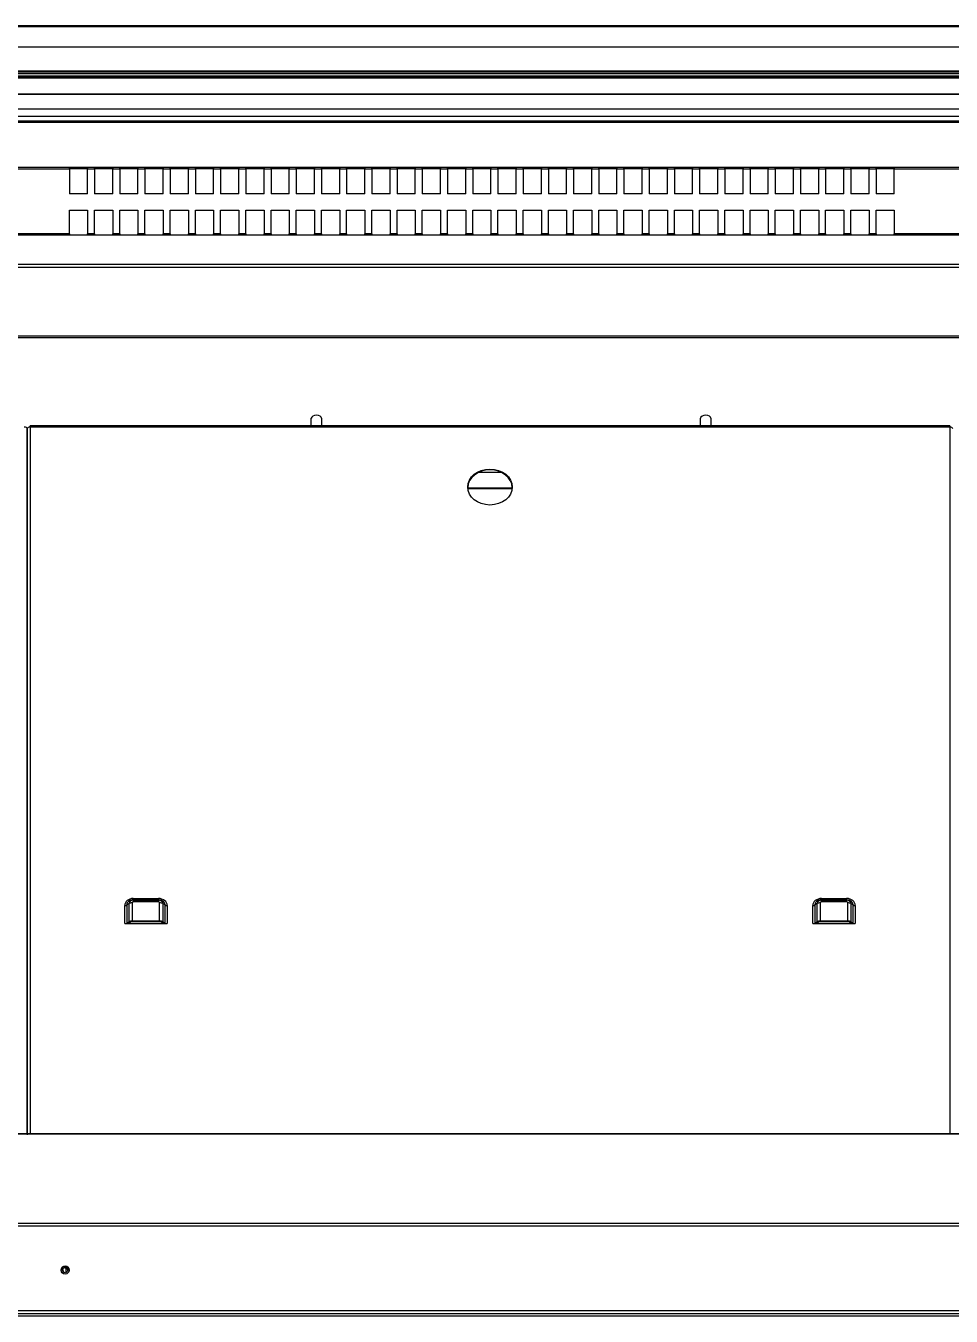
# Model space of a CAD drawing. Header units: millimetres. Extents: x 3075.9 to 3157.7, y 1648.7 to 1706.1.
# Drawn here: x 3129.464 to 3130.088, y 1691.316 to 1692.187 of the extents above; entities that cross this region are included whole.
import ezdxf

# ---------------------------------------------------------------- set-up
doc = ezdxf.new("R2010")
doc.units = ezdxf.units.MM

# ---------------------------------------------------------------- blocks, each defined once
blk = doc.blocks.new('OX-3750')
at = {"color": 7, "linetype": 'Continuous'}
for p, q in [((1.5, -596.06), (3748.5, -596.06)), ((1.5, -597.56), (3748.5, -597.56)), ((2, -597.63), (3748, -597.63)), ((2, -597.63), (3748, -597.63)), ((2, -599.63), (3748, -599.63)), ((1215.5, -597.56), (1215.5, -597.63)), ((1218.5, -597.56), (1218.5, -597.63)), ((1237.5, -597.63), (1237.5, -597.56)), ((1242.5, -597.56), (1242.5, -597.63)), ((1223.4, -625.51), (1223.4, -627.88)), ((1225.4, -626.98), (1225.4, -626.1)), ((1225.74, -626.98), (1225.4, -626.98)), ((1225.4, -626.98), (1225.74, -626.98)), ((2, -656.88), (3748, -656.88)), ((2, -658.57), (3748, -658.57)), ((2, -718.72), (3748, -718.72)), ((2, -719.03), (3748, -719.03)), ((627.5, -1195.75), (627.5, -719.03)), ((1247.5, -1195.75), (1247.5, -719.03)), ((1249.5, -1194.57), (1249.5, -718.47)), ((1249.5, -719.03), (1249.5, -1194.57)), ((691.17, -873.06), (691.17, -860.85)), ((693.41, -860.85), (691.17, -860.85)), ((692.59, -861.2), (692.59, -873.4)), ((692.59, -861.2), (694.12, -862.1)), ((693.41, -860.85), (694.83, -861.68)), ((717.59, -860.85), (693.41, -860.85)), ((716.17, -861.68), (717.59, -860.85)), ((716.88, -862.1), (718.41, -861.2)), ((719.83, -860.85), (717.59, -860.85)), ((718.41, -873.4), (718.41, -861.2)), ((719.83, -860.85), (719.83, -873.06)), ((1155.17, -873.06), (1155.17, -860.85)), ((1157.41, -860.85), (1155.17, -860.85)), ((1156.59, -861.2), (1156.59, -873.4)), ((1156.59, -861.2), (1158.12, -862.1)), ((1157.41, -860.85), (1158.83, -861.68)), ((1181.59, -860.85), (1157.41, -860.85)), ((1180.17, -861.68), (1181.59, -860.85)), ((1180.88, -862.1), (1182.41, -861.2)), ((1183.83, -860.85), (1181.59, -860.85)), ((1182.41, -873.4), (1182.41, -861.2)), ((1183.83, -860.85), (1183.83, -873.06)), ((694.12, -874.3), (694.12, -862.1)), ((696.24, -862.03), (714.76, -862.03)), ((696.24, -862.62), (696.24, -874.82)), ((714.76, -862.62), (696.24, -862.62)), ((714.76, -874.82), (714.76, -862.62)), ((716.88, -862.1), (716.88, -874.3)), ((1158.12, -874.3), (1158.12, -862.1)), ((1160.24, -862.03), (1178.76, -862.03)), ((1178.76, -862.62), (1160.24, -862.62)), ((1160.24, -862.62), (1160.24, -874.82)), ((1178.76, -874.82), (1178.76, -862.62)), ((1180.88, -862.1), (1180.88, -874.3)), ((694.12, -874.3), (692.59, -873.4)), ((697, -875.43), (714, -875.43)), ((697, -875.43), (697, -876.63)), ((697, -876.63), (697, -876.97)), ((714, -876.63), (697, -876.63)), ((697, -876.97), (714, -876.97)), ((697, -876.97), (697, -877.77)), ((714, -877.77), (697, -877.77)), ((714, -875.43), (714, -876.63)), ((714, -876.63), (714, -876.97)), ((714, -876.97), (714, -877.77)), ((716.88, -874.3), (718.41, -873.4)), ((1158.12, -874.3), (1156.59, -873.4)), ((1161, -875.43), (1178, -875.43)), ((1161, -876.63), (1161, -875.43)), ((1161, -876.63), (1161, -876.97)), ((1178, -876.63), (1161, -876.63)), ((1161, -876.97), (1178, -876.97)), ((1161, -877.77), (1161, -876.97)), ((1178, -877.77), (1161, -877.77)), ((1178, -876.63), (1178, -875.43)), ((1178, -876.63), (1178, -876.97)), ((1178, -877.77), (1178, -876.97)), ((1180.88, -874.3), (1182.41, -873.4)), ((922.53, -1154.59), (952.47, -1154.59)), ((952.46, -1154.4), (922.54, -1154.4)), ((929.9, -1165.17), (945.1, -1165.17)), ((627.5, -1195.75), (1247.5, -1195.75)), ((627.5, -1196.57), (627.5, -1195.75)), ((627.5, -1196.57), (1247.5, -1196.57)), ((788.5, -1201.72), (788.5, -1196.57)), ((795.5, -1196.57), (795.5, -1201.72)), ((1051, -1201.72), (1051, -1196.57)), ((1058, -1196.57), (1058, -1201.72)), ((1247.5, -1195.75), (1247.5, -1196.57)), ((1, -1255.86), (3749.11, -1255.86)), ((1, -1257.07), (3749.11, -1257.07)), ((1, -1303.33), (3749.11, -1303.33)), ((1, -1305.49), (3749.11, -1305.49)), ((607.15, -1325.24), (664.85, -1325.24)), ((607.15, -1326.12), (664.85, -1326.12)), ((664.85, -1325.24), (677.15, -1325.24)), ((664.85, -1325.24), (664.85, -1326.12)), ((664.85, -1342.14), (664.85, -1326.12)), ((677.15, -1325.24), (681.85, -1325.24)), ((677.15, -1326.12), (677.15, -1325.24)), ((677.15, -1326.12), (681.85, -1326.12)), ((677.15, -1326.12), (677.15, -1342.14)), ((681.85, -1325.24), (694.15, -1325.24)), ((681.85, -1325.24), (681.85, -1326.12)), ((681.85, -1342.14), (681.85, -1326.12)), ((694.15, -1325.24), (698.85, -1325.24)), ((694.15, -1326.12), (694.15, -1325.24)), ((694.15, -1326.12), (698.85, -1326.12)), ((694.15, -1326.12), (694.15, -1342.14)), ((698.85, -1325.24), (711.15, -1325.24)), ((698.85, -1325.24), (698.85, -1326.12)), ((698.85, -1342.14), (698.85, -1326.12)), ((711.15, -1325.24), (715.85, -1325.24)), ((711.15, -1326.12), (711.15, -1325.24)), ((711.15, -1326.12), (715.85, -1326.12)), ((711.15, -1326.12), (711.15, -1342.14)), ((715.85, -1325.24), (728.15, -1325.24)), ((715.85, -1325.24), (715.85, -1326.12)), ((715.85, -1342.14), (715.85, -1326.12)), ((728.15, -1325.24), (732.85, -1325.24)), ((728.15, -1326.12), (728.15, -1325.24)), ((728.15, -1326.12), (732.85, -1326.12)), ((728.15, -1326.12), (728.15, -1342.14)), ((732.85, -1325.24), (745.15, -1325.24)), ((732.85, -1325.24), (732.85, -1326.12)), ((732.85, -1342.14), (732.85, -1326.12)), ((745.15, -1325.24), (749.85, -1325.24)), ((745.15, -1326.12), (745.15, -1325.24)), ((745.15, -1326.12), (749.85, -1326.12)), ((745.15, -1326.12), (745.15, -1342.14)), ((749.85, -1325.24), (762.15, -1325.24)), ((749.85, -1325.24), (749.85, -1326.12)), ((749.85, -1342.14), (749.85, -1326.12)), ((762.15, -1325.24), (766.85, -1325.24)), ((762.15, -1326.12), (762.15, -1325.24)), ((762.15, -1326.12), (766.85, -1326.12)), ((762.15, -1326.12), (762.15, -1342.14)), ((766.85, -1325.24), (779.15, -1325.24)), ((766.85, -1325.24), (766.85, -1326.12)), ((766.85, -1342.14), (766.85, -1326.12)), ((779.15, -1325.24), (783.85, -1325.24)), ((779.15, -1326.12), (779.15, -1325.24)), ((779.15, -1326.12), (783.85, -1326.12)), ((779.15, -1326.12), (779.15, -1342.14)), ((783.85, -1325.24), (796.15, -1325.24)), ((783.85, -1325.24), (783.85, -1326.12)), ((783.85, -1342.14), (783.85, -1326.12)), ((796.15, -1325.24), (800.85, -1325.24)), ((796.15, -1326.12), (796.15, -1325.24)), ((796.15, -1326.12), (800.85, -1326.12)), ((796.15, -1326.12), (796.15, -1342.14)), ((800.85, -1325.24), (813.15, -1325.24)), ((800.85, -1325.24), (800.85, -1326.12)), ((800.85, -1342.14), (800.85, -1326.12)), ((813.15, -1325.24), (817.85, -1325.24)), ((813.15, -1326.12), (813.15, -1325.24)), ((813.15, -1326.12), (817.85, -1326.12)), ((813.15, -1326.12), (813.15, -1342.14)), ((817.85, -1325.24), (830.15, -1325.24)), ((817.85, -1325.24), (817.85, -1326.12)), ((817.85, -1342.14), (817.85, -1326.12)), ((830.15, -1325.24), (834.85, -1325.24)), ((830.15, -1326.12), (830.15, -1325.24)), ((830.15, -1326.12), (834.85, -1326.12)), ((830.15, -1326.12), (830.15, -1342.14)), ((834.85, -1325.24), (847.15, -1325.24)), ((834.85, -1325.24), (834.85, -1326.12)), ((834.85, -1342.14), (834.85, -1326.12)), ((847.15, -1325.24), (851.85, -1325.24)), ((847.15, -1326.12), (847.15, -1325.24)), ((847.15, -1326.12), (851.85, -1326.12)), ((847.15, -1326.12), (847.15, -1342.14)), ((851.85, -1325.24), (864.15, -1325.24)), ((851.85, -1325.24), (851.85, -1326.12)), ((851.85, -1342.14), (851.85, -1326.12)), ((864.15, -1325.24), (868.85, -1325.24)), ((864.15, -1326.12), (864.15, -1325.24)), ((864.15, -1326.12), (868.85, -1326.12)), ((864.15, -1326.12), (864.15, -1342.14)), ((868.85, -1325.24), (881.15, -1325.24)), ((868.85, -1325.24), (868.85, -1326.12)), ((868.85, -1342.14), (868.85, -1326.12)), ((881.15, -1325.24), (885.85, -1325.24)), ((881.15, -1326.12), (881.15, -1325.24)), ((881.15, -1326.12), (885.85, -1326.12)), ((881.15, -1326.12), (881.15, -1342.14)), ((885.85, -1325.24), (898.15, -1325.24)), ((885.85, -1325.24), (885.85, -1326.12)), ((885.85, -1342.14), (885.85, -1326.12)), ((898.15, -1325.24), (902.85, -1325.24)), ((898.15, -1326.12), (898.15, -1325.24)), ((898.15, -1326.12), (902.85, -1326.12)), ((898.15, -1326.12), (898.15, -1342.14)), ((902.85, -1325.24), (915.15, -1325.24)), ((902.85, -1325.24), (902.85, -1326.12)), ((902.85, -1342.14), (902.85, -1326.12)), ((915.15, -1325.24), (919.85, -1325.24)), ((915.15, -1326.12), (915.15, -1325.24)), ((915.15, -1326.12), (919.85, -1326.12)), ((915.15, -1326.12), (915.15, -1342.14)), ((919.85, -1325.24), (932.15, -1325.24)), ((919.85, -1325.24), (919.85, -1326.12)), ((919.85, -1342.14), (919.85, -1326.12)), ((932.15, -1325.24), (936.85, -1325.24)), ((932.15, -1326.12), (932.15, -1325.24)), ((932.15, -1326.12), (936.85, -1326.12)), ((932.15, -1326.12), (932.15, -1342.14)), ((936.85, -1325.24), (949.15, -1325.24)), ((936.85, -1325.24), (936.85, -1326.12)), ((936.85, -1342.14), (936.85, -1326.12)), ((949.15, -1325.24), (953.85, -1325.24)), ((949.15, -1326.12), (949.15, -1325.24)), ((949.15, -1326.12), (953.85, -1326.12)), ((949.15, -1326.12), (949.15, -1342.14)), ((953.85, -1325.24), (966.15, -1325.24)), ((953.85, -1325.24), (953.85, -1326.12)), ((953.85, -1342.14), (953.85, -1326.12)), ((966.15, -1325.24), (970.85, -1325.24)), ((966.15, -1326.12), (966.15, -1325.24)), ((966.15, -1326.12), (970.85, -1326.12)), ((966.15, -1326.12), (966.15, -1342.14)), ((970.85, -1325.24), (983.15, -1325.24)), ((970.85, -1325.24), (970.85, -1326.12)), ((970.85, -1342.14), (970.85, -1326.12)), ((983.15, -1325.24), (987.85, -1325.24)), ((983.15, -1326.12), (983.15, -1325.24)), ((983.15, -1326.12), (987.85, -1326.12)), ((983.15, -1326.12), (983.15, -1342.14)), ((987.85, -1325.24), (1000.15, -1325.24)), ((987.85, -1325.24), (987.85, -1326.12)), ((987.85, -1342.14), (987.85, -1326.12)), ((1000.15, -1325.24), (1004.85, -1325.24)), ((1000.15, -1326.12), (1000.15, -1325.24)), ((1000.15, -1326.12), (1004.85, -1326.12)), ((1000.15, -1326.12), (1000.15, -1342.14)), ((1004.85, -1325.24), (1017.15, -1325.24)), ((1004.85, -1325.24), (1004.85, -1326.12)), ((1004.85, -1342.14), (1004.85, -1326.12)), ((1017.15, -1325.24), (1021.85, -1325.24)), ((1017.15, -1326.12), (1017.15, -1325.24)), ((1017.15, -1326.12), (1021.85, -1326.12)), ((1017.15, -1326.12), (1017.15, -1342.14)), ((1021.85, -1325.24), (1034.15, -1325.24)), ((1021.85, -1325.24), (1021.85, -1326.12)), ((1021.85, -1342.14), (1021.85, -1326.12)), ((1034.15, -1325.24), (1038.85, -1325.24)), ((1034.15, -1326.12), (1034.15, -1325.24)), ((1034.15, -1326.12), (1038.85, -1326.12)), ((1034.15, -1326.12), (1034.15, -1342.14)), ((1038.85, -1325.24), (1051.15, -1325.24)), ((1038.85, -1325.24), (1038.85, -1326.12)), ((1038.85, -1342.14), (1038.85, -1326.12)), ((1051.15, -1325.24), (1055.85, -1325.24)), ((1051.15, -1326.12), (1051.15, -1325.24)), ((1051.15, -1326.12), (1055.85, -1326.12)), ((1051.15, -1326.12), (1051.15, -1342.14)), ((1055.85, -1325.24), (1068.15, -1325.24)), ((1055.85, -1325.24), (1055.85, -1326.12)), ((1055.85, -1342.14), (1055.85, -1326.12)), ((1068.15, -1325.24), (1072.85, -1325.24)), ((1068.15, -1326.12), (1068.15, -1325.24)), ((1068.15, -1326.12), (1072.85, -1326.12)), ((1068.15, -1326.12), (1068.15, -1342.14)), ((1072.85, -1325.24), (1085.15, -1325.24)), ((1072.85, -1325.24), (1072.85, -1326.12)), ((1072.85, -1342.14), (1072.85, -1326.12)), ((1085.15, -1325.24), (1089.85, -1325.24)), ((1085.15, -1326.12), (1085.15, -1325.24)), ((1085.15, -1326.12), (1089.85, -1326.12)), ((1085.15, -1326.12), (1085.15, -1342.14)), ((1089.85, -1325.24), (1102.15, -1325.24)), ((1089.85, -1325.24), (1089.85, -1326.12)), ((1089.85, -1342.14), (1089.85, -1326.12)), ((1102.15, -1325.24), (1106.85, -1325.24)), ((1102.15, -1326.12), (1102.15, -1325.24)), ((1102.15, -1326.12), (1106.85, -1326.12)), ((1102.15, -1326.12), (1102.15, -1342.14)), ((1106.85, -1325.24), (1119.15, -1325.24)), ((1106.85, -1325.24), (1106.85, -1326.12)), ((1106.85, -1342.14), (1106.85, -1326.12)), ((1119.15, -1325.24), (1123.85, -1325.24)), ((1119.15, -1326.12), (1119.15, -1325.24)), ((1119.15, -1326.12), (1123.85, -1326.12)), ((1119.15, -1326.12), (1119.15, -1342.14)), ((1123.85, -1325.24), (1136.15, -1325.24)), ((1123.85, -1325.24), (1123.85, -1326.12)), ((1123.85, -1342.14), (1123.85, -1326.12)), ((1136.15, -1325.24), (1140.85, -1325.24)), ((1136.15, -1326.12), (1136.15, -1325.24)), ((1136.15, -1326.12), (1140.85, -1326.12)), ((1136.15, -1326.12), (1136.15, -1342.14)), ((1140.85, -1325.24), (1153.15, -1325.24)), ((1140.85, -1325.24), (1140.85, -1326.12)), ((1140.85, -1342.14), (1140.85, -1326.12)), ((1153.15, -1325.24), (1157.85, -1325.24)), ((1153.15, -1326.12), (1153.15, -1325.24)), ((1153.15, -1326.12), (1157.85, -1326.12)), ((1153.15, -1326.12), (1153.15, -1342.14)), ((1157.85, -1325.24), (1170.15, -1325.24)), ((1157.85, -1325.24), (1157.85, -1326.12)), ((1157.85, -1342.14), (1157.85, -1326.12)), ((1170.15, -1325.24), (1174.85, -1325.24)), ((1170.15, -1326.12), (1170.15, -1325.24)), ((1170.15, -1326.12), (1174.85, -1326.12)), ((1170.15, -1326.12), (1170.15, -1342.14)), ((1174.85, -1325.24), (1187.15, -1325.24)), ((1174.85, -1325.24), (1174.85, -1326.12)), ((1174.85, -1342.14), (1174.85, -1326.12)), ((1187.15, -1325.24), (1191.85, -1325.24)), ((1187.15, -1326.12), (1187.15, -1325.24)), ((1187.15, -1326.12), (1191.85, -1326.12)), ((1187.15, -1326.12), (1187.15, -1342.14)), ((1191.85, -1325.24), (1204.15, -1325.24)), ((1191.85, -1325.24), (1191.85, -1326.12)), ((1191.85, -1342.14), (1191.85, -1326.12)), ((1204.15, -1325.24), (1208.85, -1325.24)), ((1204.15, -1326.12), (1204.15, -1325.24)), ((1204.15, -1326.12), (1208.85, -1326.12)), ((1204.15, -1326.12), (1204.15, -1342.14)), ((1208.85, -1325.24), (1221.15, -1325.24)), ((1208.85, -1325.24), (1208.85, -1326.12)), ((1208.85, -1342.14), (1208.85, -1326.12)), ((1221.15, -1325.24), (1278.85, -1325.24)), ((1221.15, -1326.12), (1221.15, -1325.24)), ((1221.15, -1326.12), (1278.85, -1326.12)), ((1221.15, -1326.12), (1221.15, -1342.14)), ((677.15, -1342.14), (664.85, -1342.14)), ((677.15, -1342.14), (664.85, -1342.14)), ((664.85, -1342.14), (664.85, -1342.14)), ((677.15, -1342.14), (677.15, -1342.14)), ((694.15, -1342.14), (681.85, -1342.14)), ((694.15, -1342.14), (681.85, -1342.14)), ((681.85, -1342.14), (681.85, -1342.14)), ((694.15, -1342.14), (694.15, -1342.14)), ((711.15, -1342.14), (698.85, -1342.14)), ((711.15, -1342.14), (698.85, -1342.14)), ((698.85, -1342.14), (698.85, -1342.14)), ((711.15, -1342.14), (711.15, -1342.14)), ((728.15, -1342.14), (715.85, -1342.14)), ((728.15, -1342.14), (715.85, -1342.14)), ((715.85, -1342.14), (715.85, -1342.14)), ((728.15, -1342.14), (728.15, -1342.14)), ((745.15, -1342.14), (732.85, -1342.14)), ((745.15, -1342.14), (732.85, -1342.14)), ((732.85, -1342.14), (732.85, -1342.14)), ((745.15, -1342.14), (745.15, -1342.14)), ((762.15, -1342.14), (749.85, -1342.14)), ((762.15, -1342.14), (749.85, -1342.14)), ((749.85, -1342.14), (749.85, -1342.14)), ((762.15, -1342.14), (762.15, -1342.14)), ((779.15, -1342.14), (766.85, -1342.14)), ((779.15, -1342.14), (766.85, -1342.14)), ((766.85, -1342.14), (766.85, -1342.14)), ((779.15, -1342.14), (779.15, -1342.14)), ((796.15, -1342.14), (783.85, -1342.14)), ((796.15, -1342.14), (783.85, -1342.14)), ((783.85, -1342.14), (783.85, -1342.14)), ((796.15, -1342.14), (796.15, -1342.14)), ((813.15, -1342.14), (800.85, -1342.14)), ((813.15, -1342.14), (800.85, -1342.14)), ((800.85, -1342.14), (800.85, -1342.14)), ((813.15, -1342.14), (813.15, -1342.14)), ((830.15, -1342.14), (817.85, -1342.14)), ((830.15, -1342.14), (817.85, -1342.14)), ((817.85, -1342.14), (817.85, -1342.14)), ((830.15, -1342.14), (830.15, -1342.14)), ((847.15, -1342.14), (834.85, -1342.14)), ((847.15, -1342.14), (834.85, -1342.14)), ((834.85, -1342.14), (834.85, -1342.14)), ((847.15, -1342.14), (847.15, -1342.14)), ((864.15, -1342.14), (851.85, -1342.14)), ((864.15, -1342.14), (851.85, -1342.14)), ((851.85, -1342.14), (851.85, -1342.14)), ((864.15, -1342.14), (864.15, -1342.14)), ((881.15, -1342.14), (868.85, -1342.14)), ((881.15, -1342.14), (868.85, -1342.14)), ((868.85, -1342.14), (868.85, -1342.14)), ((881.15, -1342.14), (881.15, -1342.14)), ((898.15, -1342.14), (885.85, -1342.14)), ((898.15, -1342.14), (885.85, -1342.14)), ((885.85, -1342.14), (885.85, -1342.14)), ((898.15, -1342.14), (898.15, -1342.14)), ((915.15, -1342.14), (902.85, -1342.14)), ((915.15, -1342.14), (902.85, -1342.14)), ((902.85, -1342.14), (902.85, -1342.14)), ((915.15, -1342.14), (915.15, -1342.14)), ((932.15, -1342.14), (919.85, -1342.14)), ((932.15, -1342.14), (919.85, -1342.14)), ((919.85, -1342.14), (919.85, -1342.14)), ((932.15, -1342.14), (932.15, -1342.14)), ((949.15, -1342.14), (936.85, -1342.14)), ((949.15, -1342.14), (936.85, -1342.14)), ((936.85, -1342.14), (936.85, -1342.14)), ((949.15, -1342.14), (949.15, -1342.14)), ((966.15, -1342.14), (953.85, -1342.14)), ((966.15, -1342.14), (953.85, -1342.14)), ((953.85, -1342.14), (953.85, -1342.14)), ((966.15, -1342.14), (966.15, -1342.14)), ((983.15, -1342.14), (970.85, -1342.14)), ((983.15, -1342.14), (970.85, -1342.14)), ((970.85, -1342.14), (970.85, -1342.14)), ((983.15, -1342.14), (983.15, -1342.14)), ((1000.15, -1342.14), (987.85, -1342.14)), ((1000.15, -1342.14), (987.85, -1342.14)), ((987.85, -1342.14), (987.85, -1342.14)), ((1000.15, -1342.14), (1000.15, -1342.14)), ((1017.15, -1342.14), (1004.85, -1342.14)), ((1017.15, -1342.14), (1004.85, -1342.14)), ((1004.85, -1342.14), (1004.85, -1342.14)), ((1017.15, -1342.14), (1017.15, -1342.14)), ((1034.15, -1342.14), (1021.85, -1342.14)), ((1034.15, -1342.14), (1021.85, -1342.14)), ((1021.85, -1342.14), (1021.85, -1342.14)), ((1034.15, -1342.14), (1034.15, -1342.14)), ((1051.15, -1342.14), (1038.85, -1342.14)), ((1051.15, -1342.14), (1038.85, -1342.14)), ((1038.85, -1342.14), (1038.85, -1342.14)), ((1051.15, -1342.14), (1051.15, -1342.14)), ((1068.15, -1342.14), (1055.85, -1342.14)), ((1068.15, -1342.14), (1055.85, -1342.14)), ((1055.85, -1342.14), (1055.85, -1342.14)), ((1068.15, -1342.14), (1068.15, -1342.14)), ((1085.15, -1342.14), (1072.85, -1342.14)), ((1085.15, -1342.14), (1072.85, -1342.14)), ((1072.85, -1342.14), (1072.85, -1342.14)), ((1085.15, -1342.14), (1085.15, -1342.14)), ((1102.15, -1342.14), (1089.85, -1342.14)), ((1102.15, -1342.14), (1089.85, -1342.14)), ((1089.85, -1342.14), (1089.85, -1342.14)), ((1102.15, -1342.14), (1102.15, -1342.14)), ((1119.15, -1342.14), (1106.85, -1342.14)), ((1119.15, -1342.14), (1106.85, -1342.14)), ((1106.85, -1342.14), (1106.85, -1342.14)), ((1119.15, -1342.14), (1119.15, -1342.14)), ((1136.15, -1342.14), (1123.85, -1342.14)), ((1136.15, -1342.14), (1123.85, -1342.14)), ((1123.85, -1342.14), (1123.85, -1342.14)), ((1136.15, -1342.14), (1136.15, -1342.14)), ((1153.15, -1342.14), (1140.85, -1342.14)), ((1153.15, -1342.14), (1140.85, -1342.14)), ((1140.85, -1342.14), (1140.85, -1342.14)), ((1153.15, -1342.14), (1153.15, -1342.14)), ((1170.15, -1342.14), (1157.85, -1342.14)), ((1170.15, -1342.14), (1157.85, -1342.14)), ((1157.85, -1342.14), (1157.85, -1342.14)), ((1170.15, -1342.14), (1170.15, -1342.14)), ((1187.15, -1342.14), (1174.85, -1342.14)), ((1187.15, -1342.14), (1174.85, -1342.14)), ((1174.85, -1342.14), (1174.85, -1342.14)), ((1187.15, -1342.14), (1187.15, -1342.14)), ((1204.15, -1342.14), (1191.85, -1342.14)), ((1204.15, -1342.14), (1191.85, -1342.14)), ((1191.85, -1342.14), (1191.85, -1342.14)), ((1204.15, -1342.14), (1204.15, -1342.14)), ((1221.15, -1342.14), (1208.85, -1342.14)), ((1221.15, -1342.14), (1208.85, -1342.14)), ((1208.85, -1342.14), (1208.85, -1342.14)), ((1221.15, -1342.14), (1221.15, -1342.14)), ((664.85, -1353), (664.85, -1369.61)), ((664.85, -1353), (677.15, -1353)), ((677.15, -1369.61), (677.15, -1353)), ((681.85, -1353), (681.85, -1369.61)), ((681.85, -1353), (694.15, -1353)), ((694.15, -1369.61), (694.15, -1353)), ((698.85, -1353), (698.85, -1369.61)), ((698.85, -1353), (711.15, -1353)), ((711.15, -1369.61), (711.15, -1353)), ((715.85, -1353), (715.85, -1369.61)), ((715.85, -1353), (728.15, -1353)), ((728.15, -1369.61), (728.15, -1353)), ((732.85, -1353), (732.85, -1369.61)), ((732.85, -1353), (745.15, -1353)), ((745.15, -1369.61), (745.15, -1353)), ((749.85, -1353), (749.85, -1369.61)), ((749.85, -1353), (762.15, -1353)), ((762.15, -1369.61), (762.15, -1353)), ((766.85, -1353), (766.85, -1369.61)), ((766.85, -1353), (779.15, -1353)), ((779.15, -1369.61), (779.15, -1353)), ((783.85, -1353), (783.85, -1369.61)), ((783.85, -1353), (796.15, -1353)), ((796.15, -1369.61), (796.15, -1353)), ((800.85, -1353), (800.85, -1369.61)), ((800.85, -1353), (813.15, -1353)), ((813.15, -1369.61), (813.15, -1353)), ((817.85, -1353), (817.85, -1369.61)), ((817.85, -1353), (830.15, -1353)), ((830.15, -1369.61), (830.15, -1353)), ((834.85, -1353), (834.85, -1369.61)), ((834.85, -1353), (847.15, -1353)), ((847.15, -1369.61), (847.15, -1353)), ((851.85, -1353), (851.85, -1369.61)), ((851.85, -1353), (864.15, -1353)), ((864.15, -1369.61), (864.15, -1353)), ((868.85, -1353), (868.85, -1369.61)), ((868.85, -1353), (881.15, -1353)), ((881.15, -1369.61), (881.15, -1353)), ((885.85, -1353), (885.85, -1369.61)), ((885.85, -1353), (898.15, -1353)), ((898.15, -1369.61), (898.15, -1353)), ((902.85, -1353), (902.85, -1369.61)), ((902.85, -1353), (915.15, -1353)), ((915.15, -1369.61), (915.15, -1353)), ((919.85, -1353), (919.85, -1369.61)), ((919.85, -1353), (932.15, -1353)), ((932.15, -1369.61), (932.15, -1353)), ((936.85, -1353), (936.85, -1369.61)), ((936.85, -1353), (949.15, -1353)), ((949.15, -1369.61), (949.15, -1353)), ((953.85, -1353), (953.85, -1369.61)), ((953.85, -1353), (966.15, -1353)), ((966.15, -1369.61), (966.15, -1353)), ((970.85, -1353), (970.85, -1369.61)), ((970.85, -1353), (983.15, -1353)), ((983.15, -1369.61), (983.15, -1353)), ((987.85, -1353), (987.85, -1369.61)), ((987.85, -1353), (1000.15, -1353)), ((1000.15, -1369.61), (1000.15, -1353)), ((1004.85, -1353), (1004.85, -1369.61)), ((1004.85, -1353), (1017.15, -1353)), ((1017.15, -1369.61), (1017.15, -1353)), ((1021.85, -1353), (1021.85, -1369.61)), ((1021.85, -1353), (1034.15, -1353)), ((1034.15, -1369.61), (1034.15, -1353)), ((1038.85, -1353), (1038.85, -1369.61)), ((1038.85, -1353), (1051.15, -1353)), ((1051.15, -1369.61), (1051.15, -1353)), ((1055.85, -1353), (1055.85, -1369.61)), ((1055.85, -1353), (1068.15, -1353)), ((1068.15, -1369.61), (1068.15, -1353)), ((1072.85, -1353), (1072.85, -1369.61)), ((1072.85, -1353), (1085.15, -1353)), ((1085.15, -1369.61), (1085.15, -1353)), ((1089.85, -1353), (1089.85, -1369.61)), ((1089.85, -1353), (1102.15, -1353)), ((1102.15, -1369.61), (1102.15, -1353)), ((1106.85, -1353), (1106.85, -1369.61)), ((1106.85, -1353), (1119.15, -1353)), ((1119.15, -1369.61), (1119.15, -1353)), ((1123.85, -1353), (1123.85, -1369.61)), ((1123.85, -1353), (1136.15, -1353)), ((1136.15, -1369.61), (1136.15, -1353)), ((1140.85, -1353), (1140.85, -1369.61)), ((1140.85, -1353), (1153.15, -1353)), ((1153.15, -1369.61), (1153.15, -1353)), ((1157.85, -1353), (1157.85, -1369.61)), ((1157.85, -1353), (1170.15, -1353)), ((1170.15, -1369.61), (1170.15, -1353)), ((1174.85, -1353), (1174.85, -1369.61)), ((1174.85, -1353), (1187.15, -1353)), ((1187.15, -1369.61), (1187.15, -1353)), ((1191.85, -1353), (1191.85, -1369.61)), ((1191.85, -1353), (1204.15, -1353)), ((1204.15, -1369.61), (1204.15, -1353)), ((1208.85, -1353), (1208.85, -1369.61)), ((1208.85, -1353), (1221.15, -1353)), ((1221.15, -1369.61), (1221.15, -1353)), ((607.15, -1369.61), (664.85, -1369.61)), ((607.15, -1370.78), (664.85, -1370.78)), ((664.85, -1370.78), (664.85, -1369.61)), ((664.85, -1370.19), (677.15, -1370.19)), ((677.15, -1370.2), (664.85, -1370.2)), ((664.85, -1370.78), (677.15, -1370.78)), ((677.15, -1369.61), (677.15, -1370.78)), ((677.15, -1369.61), (681.85, -1369.61)), ((677.15, -1370.78), (681.85, -1370.78)), ((681.85, -1370.78), (681.85, -1369.61)), ((681.85, -1370.19), (694.15, -1370.19)), ((694.15, -1370.2), (681.85, -1370.2)), ((681.85, -1370.78), (694.15, -1370.78)), ((694.15, -1369.61), (694.15, -1370.78)), ((694.15, -1369.61), (698.85, -1369.61)), ((694.15, -1370.78), (698.85, -1370.78)), ((698.85, -1370.78), (698.85, -1369.61)), ((698.85, -1370.19), (711.15, -1370.19)), ((711.15, -1370.2), (698.85, -1370.2)), ((698.85, -1370.78), (711.15, -1370.78)), ((711.15, -1369.61), (711.15, -1370.78)), ((711.15, -1369.61), (715.85, -1369.61)), ((711.15, -1370.78), (715.85, -1370.78)), ((715.85, -1370.78), (715.85, -1369.61)), ((715.85, -1370.19), (728.15, -1370.19)), ((728.15, -1370.2), (715.85, -1370.2)), ((715.85, -1370.78), (728.15, -1370.78)), ((728.15, -1369.61), (728.15, -1370.78)), ((728.15, -1369.61), (732.85, -1369.61)), ((728.15, -1370.78), (732.85, -1370.78)), ((732.85, -1370.78), (732.85, -1369.61)), ((732.85, -1370.19), (745.15, -1370.19)), ((745.15, -1370.2), (732.85, -1370.2)), ((732.85, -1370.78), (745.15, -1370.78)), ((745.15, -1369.61), (745.15, -1370.78)), ((745.15, -1369.61), (749.85, -1369.61)), ((745.15, -1370.78), (749.85, -1370.78)), ((749.85, -1370.78), (749.85, -1369.61)), ((749.85, -1370.19), (762.15, -1370.19)), ((762.15, -1370.2), (749.85, -1370.2)), ((749.85, -1370.78), (762.15, -1370.78)), ((762.15, -1369.61), (762.15, -1370.78)), ((762.15, -1369.61), (766.85, -1369.61)), ((762.15, -1370.78), (766.85, -1370.78)), ((766.85, -1370.78), (766.85, -1369.61)), ((766.85, -1370.19), (779.15, -1370.19)), ((779.15, -1370.2), (766.85, -1370.2)), ((766.85, -1370.78), (779.15, -1370.78)), ((779.15, -1369.61), (779.15, -1370.78)), ((779.15, -1369.61), (783.85, -1369.61)), ((779.15, -1370.78), (783.85, -1370.78)), ((783.85, -1370.78), (783.85, -1369.61)), ((783.85, -1370.19), (796.15, -1370.19)), ((796.15, -1370.2), (783.85, -1370.2)), ((783.85, -1370.78), (796.15, -1370.78)), ((796.15, -1369.61), (796.15, -1370.78)), ((796.15, -1369.61), (800.85, -1369.61)), ((796.15, -1370.78), (800.85, -1370.78)), ((800.85, -1370.78), (800.85, -1369.61)), ((800.85, -1370.19), (813.15, -1370.19)), ((813.15, -1370.2), (800.85, -1370.2)), ((800.85, -1370.78), (813.15, -1370.78)), ((813.15, -1369.61), (813.15, -1370.78)), ((813.15, -1369.61), (817.85, -1369.61)), ((813.15, -1370.78), (817.85, -1370.78)), ((817.85, -1370.78), (817.85, -1369.61)), ((817.85, -1370.19), (830.15, -1370.19)), ((830.15, -1370.2), (817.85, -1370.2)), ((817.85, -1370.78), (830.15, -1370.78)), ((830.15, -1369.61), (830.15, -1370.78)), ((830.15, -1369.61), (834.85, -1369.61)), ((830.15, -1370.78), (834.85, -1370.78)), ((834.85, -1370.78), (834.85, -1369.61)), ((834.85, -1370.19), (847.15, -1370.19)), ((847.15, -1370.2), (834.85, -1370.2)), ((834.85, -1370.78), (847.15, -1370.78)), ((847.15, -1369.61), (847.15, -1370.78)), ((847.15, -1369.61), (851.85, -1369.61)), ((847.15, -1370.78), (851.85, -1370.78)), ((851.85, -1370.78), (851.85, -1369.61)), ((851.85, -1370.19), (864.15, -1370.19)), ((864.15, -1370.2), (851.85, -1370.2)), ((851.85, -1370.78), (864.15, -1370.78)), ((864.15, -1369.61), (864.15, -1370.78)), ((864.15, -1369.61), (868.85, -1369.61)), ((864.15, -1370.78), (868.85, -1370.78)), ((868.85, -1370.78), (868.85, -1369.61)), ((868.85, -1370.19), (881.15, -1370.19)), ((881.15, -1370.2), (868.85, -1370.2)), ((868.85, -1370.78), (881.15, -1370.78)), ((881.15, -1369.61), (881.15, -1370.78)), ((881.15, -1369.61), (885.85, -1369.61)), ((881.15, -1370.78), (885.85, -1370.78)), ((885.85, -1370.78), (885.85, -1369.61)), ((885.85, -1370.19), (898.15, -1370.19)), ((898.15, -1370.2), (885.85, -1370.2)), ((885.85, -1370.78), (898.15, -1370.78)), ((898.15, -1369.61), (898.15, -1370.78)), ((898.15, -1369.61), (902.85, -1369.61)), ((898.15, -1370.78), (902.85, -1370.78)), ((902.85, -1370.78), (902.85, -1369.61)), ((902.85, -1370.19), (915.15, -1370.19)), ((915.15, -1370.2), (902.85, -1370.2)), ((902.85, -1370.78), (915.15, -1370.78)), ((915.15, -1369.61), (915.15, -1370.78)), ((915.15, -1369.61), (919.85, -1369.61)), ((915.15, -1370.78), (919.85, -1370.78)), ((919.85, -1370.78), (919.85, -1369.61)), ((919.85, -1370.19), (932.15, -1370.19)), ((932.15, -1370.2), (919.85, -1370.2)), ((919.85, -1370.78), (932.15, -1370.78)), ((932.15, -1369.61), (932.15, -1370.78)), ((932.15, -1369.61), (936.85, -1369.61)), ((932.15, -1370.78), (936.85, -1370.78)), ((936.85, -1370.78), (936.85, -1369.61)), ((936.85, -1370.19), (949.15, -1370.19)), ((949.15, -1370.2), (936.85, -1370.2)), ((936.85, -1370.78), (949.15, -1370.78)), ((949.15, -1369.61), (949.15, -1370.78)), ((949.15, -1369.61), (953.85, -1369.61)), ((949.15, -1370.78), (953.85, -1370.78)), ((953.85, -1370.78), (953.85, -1369.61)), ((953.85, -1370.19), (966.15, -1370.19)), ((966.15, -1370.2), (953.85, -1370.2)), ((953.85, -1370.78), (966.15, -1370.78)), ((966.15, -1369.61), (966.15, -1370.78)), ((966.15, -1369.61), (970.85, -1369.61)), ((966.15, -1370.78), (970.85, -1370.78)), ((970.85, -1370.78), (970.85, -1369.61)), ((970.85, -1370.19), (983.15, -1370.19)), ((983.15, -1370.2), (970.85, -1370.2)), ((970.85, -1370.78), (983.15, -1370.78)), ((983.15, -1369.61), (983.15, -1370.78)), ((983.15, -1369.61), (987.85, -1369.61)), ((983.15, -1370.78), (987.85, -1370.78)), ((987.85, -1370.78), (987.85, -1369.61)), ((987.85, -1370.19), (1000.15, -1370.19)), ((1000.15, -1370.2), (987.85, -1370.2)), ((987.85, -1370.78), (1000.15, -1370.78)), ((1000.15, -1369.61), (1000.15, -1370.78)), ((1000.15, -1369.61), (1004.85, -1369.61)), ((1000.15, -1370.78), (1004.85, -1370.78)), ((1004.85, -1370.78), (1004.85, -1369.61)), ((1004.85, -1370.19), (1017.15, -1370.19)), ((1017.15, -1370.2), (1004.85, -1370.2)), ((1004.85, -1370.78), (1017.15, -1370.78)), ((1017.15, -1369.61), (1017.15, -1370.78)), ((1017.15, -1369.61), (1021.85, -1369.61)), ((1017.15, -1370.78), (1021.85, -1370.78)), ((1021.85, -1370.78), (1021.85, -1369.61)), ((1021.85, -1370.19), (1034.15, -1370.19)), ((1034.15, -1370.2), (1021.85, -1370.2)), ((1021.85, -1370.78), (1034.15, -1370.78)), ((1034.15, -1369.61), (1034.15, -1370.78)), ((1034.15, -1369.61), (1038.85, -1369.61)), ((1034.15, -1370.78), (1038.85, -1370.78)), ((1038.85, -1370.78), (1038.85, -1369.61)), ((1038.85, -1370.19), (1051.15, -1370.19)), ((1051.15, -1370.2), (1038.85, -1370.2)), ((1038.85, -1370.78), (1051.15, -1370.78)), ((1051.15, -1369.61), (1051.15, -1370.78)), ((1051.15, -1369.61), (1055.85, -1369.61)), ((1051.15, -1370.78), (1055.85, -1370.78)), ((1055.85, -1370.78), (1055.85, -1369.61)), ((1055.85, -1370.19), (1068.15, -1370.19)), ((1068.15, -1370.2), (1055.85, -1370.2)), ((1055.85, -1370.78), (1068.15, -1370.78)), ((1068.15, -1369.61), (1068.15, -1370.78)), ((1068.15, -1369.61), (1072.85, -1369.61)), ((1068.15, -1370.78), (1072.85, -1370.78)), ((1072.85, -1370.78), (1072.85, -1369.61)), ((1072.85, -1370.19), (1085.15, -1370.19)), ((1085.15, -1370.2), (1072.85, -1370.2)), ((1072.85, -1370.78), (1085.15, -1370.78)), ((1085.15, -1369.61), (1085.15, -1370.78)), ((1085.15, -1369.61), (1089.85, -1369.61)), ((1085.15, -1370.78), (1089.85, -1370.78)), ((1089.85, -1370.78), (1089.85, -1369.61)), ((1089.85, -1370.19), (1102.15, -1370.19)), ((1102.15, -1370.2), (1089.85, -1370.2)), ((1089.85, -1370.78), (1102.15, -1370.78)), ((1102.15, -1369.61), (1102.15, -1370.78)), ((1102.15, -1369.61), (1106.85, -1369.61)), ((1102.15, -1370.78), (1106.85, -1370.78)), ((1106.85, -1370.78), (1106.85, -1369.61)), ((1106.85, -1370.19), (1119.15, -1370.19)), ((1119.15, -1370.2), (1106.85, -1370.2)), ((1106.85, -1370.78), (1119.15, -1370.78)), ((1119.15, -1369.61), (1119.15, -1370.78)), ((1119.15, -1369.61), (1123.85, -1369.61)), ((1119.15, -1370.78), (1123.85, -1370.78)), ((1123.85, -1370.78), (1123.85, -1369.61)), ((1123.85, -1370.19), (1136.15, -1370.19)), ((1136.15, -1370.2), (1123.85, -1370.2)), ((1123.85, -1370.78), (1136.15, -1370.78)), ((1136.15, -1369.61), (1136.15, -1370.78)), ((1136.15, -1369.61), (1140.85, -1369.61)), ((1136.15, -1370.78), (1140.85, -1370.78)), ((1140.85, -1370.78), (1140.85, -1369.61)), ((1140.85, -1370.19), (1153.15, -1370.19)), ((1153.15, -1370.2), (1140.85, -1370.2)), ((1140.85, -1370.78), (1153.15, -1370.78)), ((1153.15, -1369.61), (1153.15, -1370.78)), ((1153.15, -1369.61), (1157.85, -1369.61)), ((1153.15, -1370.78), (1157.85, -1370.78)), ((1157.85, -1370.78), (1157.85, -1369.61)), ((1157.85, -1370.19), (1170.15, -1370.19)), ((1170.15, -1370.2), (1157.85, -1370.2)), ((1157.85, -1370.78), (1170.15, -1370.78)), ((1170.15, -1369.61), (1170.15, -1370.78)), ((1170.15, -1369.61), (1174.85, -1369.61)), ((1170.15, -1370.78), (1174.85, -1370.78)), ((1174.85, -1370.78), (1174.85, -1369.61)), ((1174.85, -1370.19), (1187.15, -1370.19)), ((1187.15, -1370.2), (1174.85, -1370.2)), ((1174.85, -1370.78), (1187.15, -1370.78)), ((1187.15, -1369.61), (1187.15, -1370.78)), ((1187.15, -1369.61), (1191.85, -1369.61)), ((1187.15, -1370.78), (1191.85, -1370.78)), ((1191.85, -1370.78), (1191.85, -1369.61)), ((1191.85, -1370.19), (1204.15, -1370.19)), ((1204.15, -1370.2), (1191.85, -1370.2)), ((1191.85, -1370.78), (1204.15, -1370.78)), ((1204.15, -1369.61), (1204.15, -1370.78)), ((1204.15, -1369.61), (1208.85, -1369.61)), ((1204.15, -1370.78), (1208.85, -1370.78)), ((1208.85, -1370.78), (1208.85, -1369.61)), ((1208.85, -1370.19), (1221.15, -1370.19)), ((1221.15, -1370.2), (1208.85, -1370.2)), ((1208.85, -1370.78), (1221.15, -1370.78)), ((1221.15, -1369.61), (1221.15, -1370.78)), ((1221.15, -1369.61), (1278.85, -1369.61)), ((1221.15, -1370.78), (1278.85, -1370.78)), ((1, -1401.16), (3749.11, -1401.16)), ((1, -1401.99), (3749.11, -1401.99)), ((3749.11, -1405.51), (1, -1405.51)), ((3749.11, -1410.44), (1, -1410.44)), ((1, -1420.03), (3749.11, -1420.03)), ((1, -1420.37), (3749.11, -1420.37)), ((3749.11, -1431.29), (1, -1431.29)), ((1, -1431.77), (3749.11, -1431.77)), ((3749.11, -1432.71), (1, -1432.71)), ((1, -1433.94), (3749.11, -1433.94)), ((3749.11, -1434.58), (1, -1434.58)), ((1, -1435.52), (3749.11, -1435.52)), ((1, -1435.86), (3749.11, -1435.86)), ((0, -1451.96), (3750, -1451.96)), ((3750, -1465.94), (0, -1465.94)), ((0, -1466.38), (3750, -1466.38))]:
    blk.add_line(p, q, dxfattribs=at)
for radius in [2.75, 1.75]:
    blk.add_circle((1224, -627.15), radius, dxfattribs=at)
for centre, radius, start, end in [((1224, -627.15), 2.75, 180, 0), ((1224, -627.15), 1.75, 180.00745, 0), ((1224.9, -627.88), 1.5, 180, 222.61923), ((1224, -627.15), 1.75, 0, 0.00745)]:
    blk.add_arc(centre, radius, start, end, dxfattribs=at)
for centre, major_axis, ratio, start_param, end_param in [((691.17, -862.03), (2, 0), 0.587785, 0.785398, 1.570796), ((719.83, -862.03), (-2, 0), 0.587785, 4.712389, 5.497787), ((1155.17, -862.03), (2, 0), 0.587785, 0.785398, 1.570796), ((1183.83, -862.03), (-2, 0), 0.587785, 4.712389, 5.497787), ((696.24, -860.85), (-3, 0), 0.587785, 0.785398, 1.570796), ((696.24, -860.85), (-2, 0), 0.587785, 0.785398, 1.570796), ((714.76, -860.85), (2, 0), 0.587785, 4.712389, 5.497787), ((714.76, -860.85), (3, 0), 0.587785, 4.712389, 5.497787), ((1160.24, -860.85), (-3, 0), 0.587785, 0.785398, 1.570796), ((1160.24, -860.85), (-2, 0), 0.587785, 0.785398, 1.570796), ((1178.76, -860.85), (2, 0), 0.587785, 4.712389, 5.497787), ((1178.76, -860.85), (-3, 0), 0.587785, 1.570796, 2.356194), ((697, -873.06), (5.83, 0), 0.809017, 3.141593, 4.712389), ((691.17, -874.23), (2, 0), 0.587785, 0.785398, 1.570796), ((697, -873.4), (-4.41, 0), 0.809017, 0, 1.570796), ((697, -874.3), (2.88, 0), 0.809017, 3.141593, 4.712389), ((696.24, -873.06), (3, 0), 0.587785, 3.926991, 4.712389), ((697, -874.82), (-0.757, 0), 0.809017, 0, 1.570796), ((714, -873.06), (5.83, 0), 0.809017, 4.712389, 6.283185), ((714, -873.4), (-4.41, 0), 0.809017, 1.570796, 3.141593), ((714, -874.3), (2.88, 0), 0.809017, 4.712389, 6.283185), ((714, -874.82), (-0.757, 0), 0.809017, 1.570796, 3.141593), ((714.76, -873.06), (3, 0), 0.587785, 4.712389, 5.497787), ((719.83, -874.23), (-2, 0), 0.587785, 4.712389, 5.497787), ((1161, -873.06), (5.83, 0), 0.809017, 3.141593, 4.712389), ((1155.17, -874.23), (-2, 0), 0.587785, 3.926991, 4.712389), ((1161, -873.4), (-4.41, 0), 0.809017, 0, 1.570796), ((1161, -874.3), (2.88, 0), 0.809017, 3.141593, 4.712389), ((1160.24, -873.06), (-3, 0), 0.587785, 0.785398, 1.570796), ((1161, -874.82), (-0.757, 0), 0.809017, 0, 1.570796), ((1178, -873.06), (5.83, 0), 0.809017, 4.712389, 6.283185), ((1178, -873.4), (-4.41, 0), 0.809017, 1.570796, 3.141593), ((1178, -874.3), (2.88, 0), 0.809017, 4.712389, 6.283185), ((1178, -874.82), (-0.757, 0), 0.809017, 1.570796, 3.141593), ((1178.76, -873.06), (-3, 0), 0.587785, 1.570796, 2.356194), ((1183.83, -874.23), (-2, 0), 0.587785, 4.712389, 5.497787), ((937.5, -1154.71), (-15, 0), 0.809017, 0.02422, 3.117372), ((627.5, -1194.57), (2, 0), 0.587785, 3.141593, 4.712389), ((1247.5, -1194.57), (2, 0), 0.587785, 4.712389, 6.283185), ((1251.5, -1194.57), (2, 0), 0.587785, 3.141593, 4.712389), ((792, -1201.72), (3.5, 0), 0.587785, 3.141593, 6.283185), ((1054.5, -1201.72), (3.5, 0), 0.587785, 3.141593, 6.283185)]:
    blk.add_ellipse(centre, major_axis=major_axis, ratio=ratio, start_param=start_param, end_param=end_param, dxfattribs=at)
blk.add_ellipse((937.5, -1155.3), major_axis=(-15, 0), ratio=0.809017, dxfattribs=at)

msp = doc.modelspace()

# ---------------------------------------------------------------- block references
at = {"xscale": 0.001, "yscale": 0.001, "zscale": 0.001, "rotation": 180}
msp.add_blockref('OX-3750', (3130.71401, 1690.72037), dxfattribs=at)

doc.saveas('drawing.dxf')
